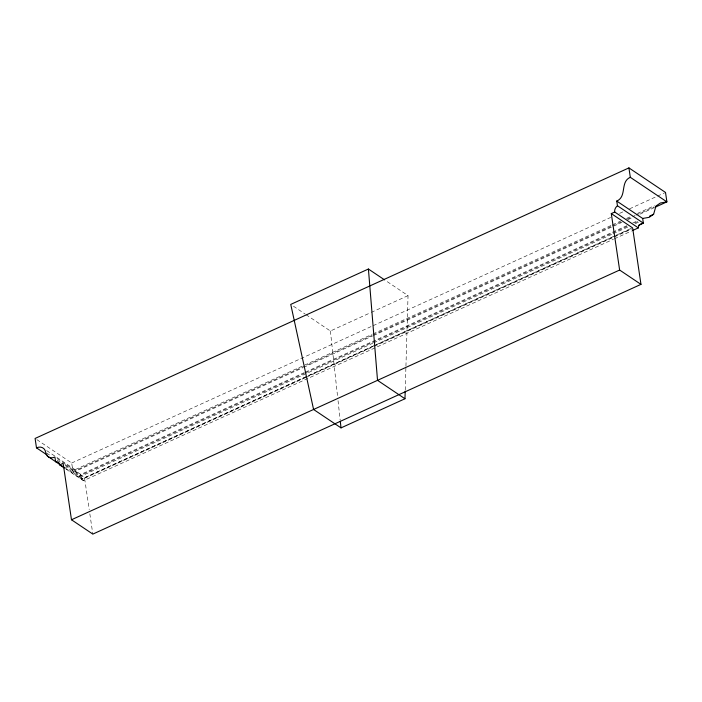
<?xml version="1.0" encoding="UTF-8"?>
<svg xmlns="http://www.w3.org/2000/svg" width="702" height="702" viewBox="0 0 702 702"><rect width="100%" height="100%" fill="white"/><g stroke="black" fill="none" stroke-linecap="round" stroke-linejoin="round"><path stroke-width="0.53" stroke-dasharray="3.51 2.63" d="M405.229 390.066L405.914 367.269M405.94 366.181L408.046 295.621L385.521 280.51M36.881 439.645L71.692 463.004L73.078 472.411L74.57 469.901L371.972 334.406M46.683 450.605L75.991 470.27L77.913 476.57L79.335 476.939L80.827 474.429L304.37 372.587M630.519 228.677L81.52 479.133L65.435 468.339M306.063 314.68L330.388 331.002L370.217 312.855M371.209 312.408L408.046 295.621M71.692 463.004L372.095 326.14M373.095 325.684L610.617 217.462M619.603 213.373L623.595 211.556M629.58 208.827L656.528 196.551M657.528 196.095L664.513 192.91M372.973 333.95L611.495 225.281M612.495 224.824L620.48 221.183M626.465 218.462L630.457 216.637M637.442 213.461L654.413 205.73M371.955 335.433L75.991 470.27L74.57 469.901M372.955 334.977L611.117 226.465M612.118 226.009L621.086 221.929M627.062 219.2L635.038 215.567M636.03 215.119L653.974 206.941M73.078 472.411L302.623 367.83M303.624 367.374L372.481 336.004M373.482 335.547L621.99 222.323M627.974 219.603L631.967 217.778M639.952 214.145L653.922 207.774M305.361 372.13L626.702 225.728M632.695 222.999L636.688 221.183M77.913 476.57L304.405 373.385M305.396 372.929L627.667 226.105M634.652 222.92L637.644 221.56M79.335 476.939L372.736 343.26M373.736 342.813L612.249 234.143M613.25 233.687L628.22 226.869M635.205 223.684L639.197 221.867M372.92 346.367L81.52 479.133L80.827 474.429L55.8 457.634M373.517 345.972L631.388 228.615M305.431 377.658L82.915 479.036L65.497 467.216M306.432 377.211L373.28 346.744M374.28 346.297L631.712 229.01M66.085 469.155L83.354 480.738L613.434 239.233M614.434 238.785L631.37 231.063M293.454 306.212L305.168 314.075M64.926 464.522L84.494 477.65L89.215 509.599M46.595 453.044L51.053 456.046M57.31 460.24L60.881 462.636M65.347 465.628L76.948 473.42M82.266 478.466L83.354 480.738M89.838 513.855L92.831 534.099M330.388 331.002L337.557 396.314M338.039 400.675L340.189 420.27"/><path stroke-width="1.05" d="M384.626 279.905L368.41 269.024L290.751 304.405L313.583 409.477L341.023 427.887L404.975 398.754L405.203 391.154M632.37 230.607L638.346 227.887L638.697 225.825L640.487 224.14L643.365 223.157L642.672 218.454L616.751 201.062C627.202 196.578 619.866 181.8 630.308 177.316L628.922 167.901L35.1 438.452L36.486 447.858L47.201 455.045M642.672 218.454L649.174 217.322L653.606 214.285L655.966 206.037L660.398 203.001L666.9 201.869L665.514 192.453L628.922 167.901M36.486 447.858A9.688 7.248 -56.1 0 1 45.7 452.448A9.688 7.248 -56.1 0 0 54.905 457.037L55.598 461.74L57.555 461.881L59.029 463.004L59.723 464.882L63.145 463.32L71.481 519.77L92.831 534.099L640.97 284.363L632.634 227.913L611.293 213.592L614.715 212.03A5.546 4.151 -56.1 0 1 617.453 205.765L616.751 201.062M654.922 207.318L666.9 201.869L630.308 177.316M649.613 216.102L653.606 214.285M638.372 225.43L643.365 223.157L617.453 205.765M71.481 519.77L619.629 270.042L640.97 284.363M614.715 212.03L638.346 227.887M404.975 398.754L377.527 380.335L368.41 269.024M47.376 456.072L64.54 467.743M59.723 464.882L64.268 467.936M611.293 213.592L619.629 270.042M340.303 421.358L341.023 427.887"/></g></svg>
